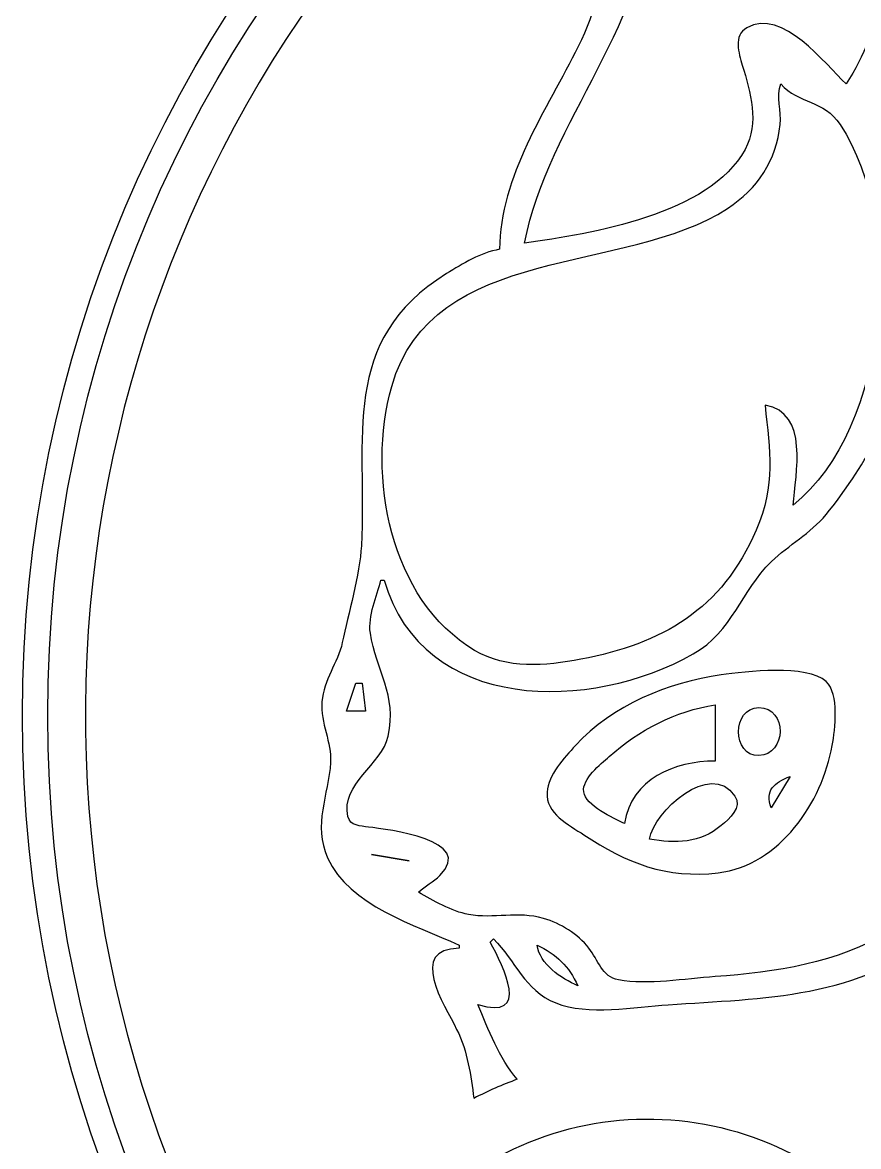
# Model space of a CAD drawing. Header units: millimetres. Extents: x -20.7 to 20.7, y -20.7 to 20.7.
# Drawn here: x -20.68 to -7.42, y -6.85 to 11 of the extents above; entities that cross this region are included whole.
import ezdxf

# ---------------------------------------------------------------- set-up
doc = ezdxf.new("R2010")
doc.units = ezdxf.units.MM
doc.layers.get('0').update_dxf_attribs({"linetype": 'CONTINUOUS'})

msp = doc.modelspace()

# ---------------------------------------------------------------- linework, layer by layer
for p, q in [((-14.996, 2.148), (-14.947, 2.148)), ((-14.996, 2.148), (-14.947, 2.148)), ((-14.996, 2.148), (-14.947, 2.148)), ((-14.996, 2.148), (-14.947, 2.148)), ((-9.694, 0.166), (-9.694, -0.726)), ((-9.694, 0.166), (-9.694, -0.726)), ((-9.694, 0.166), (-9.694, -0.726)), ((-9.694, 0.166), (-9.694, -0.726)), ((-9.694, 0.166), (-9.694, -0.726)), ((-8.505, -0.973), (-8.802, -1.469)), ((-8.505, -0.973), (-8.802, -1.469)), ((-8.505, -0.973), (-8.802, -1.469)), ((-8.505, -0.973), (-8.802, -1.469)), ((-8.505, -0.973), (-8.802, -1.469)), ((-13.262, -3.6), (-13.212, -3.55)), ((-13.262, -3.6), (-13.212, -3.55)), ((-13.262, -3.6), (-13.212, -3.55)), ((-13.262, -3.6), (-13.212, -3.55)), ((-13.757, -3.649), (-13.757, -3.699)), ((-13.757, -3.649), (-13.757, -3.699)), ((-13.757, -3.649), (-13.757, -3.699)), ((-13.757, -3.649), (-13.757, -3.699))]:
    msp.add_line(p, q)
msp.add_lwpolyline([(-7.091, -8.016, 0.393426), (-4.373, -8.219, -0.35083), (4.373, -8.219, 0.393426), (7.091, -8.016, -0.458612), (14.665, -8.285, 0.565024), (18.061, -7.83, 1.523453), (-18.061, -7.83, 0.565024), (-14.665, -8.285, -0.458612)], format="xyb", close=True)
for points in [[(-15.541, 0.067), (-15.393, 0.513), (-15.294, 0.513), (-15.244, 0.067)], [(-15.541, 0.067), (-15.393, 0.513), (-15.294, 0.513), (-15.244, 0.067)], [(-15.541, 0.067), (-15.393, 0.513), (-15.294, 0.513), (-15.244, 0.067)], [(-15.541, 0.067), (-15.393, 0.513), (-15.294, 0.513), (-15.244, 0.067)], [(-15.145, -2.212), (-14.55, -2.311)], [(-15.145, -2.212), (-14.55, -2.311)], [(-15.145, -2.212), (-14.55, -2.311)], [(-15.145, -2.212), (-14.55, -2.311)]]:
    msp.add_lwpolyline(points, close=True)
for radius in [20.685, 20.685, 20.285]:
    msp.add_circle((0, 0), radius)
msp.add_arc((-10.762, -11.41), 6, 110.2039, 117.379)
msp.add_arc((-10.762, -11.41), 6, 110.2039, 117.379)
msp.add_arc((-10.762, -11.41), 6, 110.2039, 117.379)
msp.add_arc((-10.762, -11.41), 6, 110.2039, 117.379)
for points in [[(-12.717, 7.5), (-12.339, 9.445), (-10.685, 11.05), (-10.685, 13.1)], [(-12.717, 7.5), (-12.339, 9.445), (-10.685, 11.05), (-10.685, 13.1)], [(-12.717, 7.5), (-12.339, 9.445), (-10.685, 11.05), (-10.685, 13.1)], [(-12.717, 7.5), (-12.339, 9.445), (-10.685, 11.05), (-10.685, 13.1)], [(-6.699, 12.902), (-6.983, 11.902), (-7.022, 10.924), (-7.613, 10.028)], [(-6.699, 12.902), (-6.983, 11.902), (-7.022, 10.924), (-7.613, 10.028)], [(-6.699, 12.902), (-6.983, 11.902), (-7.022, 10.924), (-7.613, 10.028)], [(-6.699, 12.902), (-6.983, 11.902), (-7.022, 10.924), (-7.613, 10.028)], [(-11.237, 12.357), (-11.465, 11.787), (-11.59, 11.173), (-11.865, 10.622)], [(-11.237, 12.357), (-11.465, 11.787), (-11.59, 11.173), (-11.865, 10.622)], [(-11.237, 12.357), (-11.465, 11.787), (-11.59, 11.173), (-11.865, 10.622)], [(-11.237, 12.357), (-11.465, 11.787), (-11.59, 11.173), (-11.865, 10.622)], [(-9.191, 10.918), (-9.41, 10.794), (-9.318, 10.514), (-9.262, 10.325)], [(-9.191, 10.918), (-9.41, 10.794), (-9.318, 10.514), (-9.262, 10.325)], [(-9.191, 10.918), (-9.41, 10.794), (-9.318, 10.514), (-9.262, 10.325)], [(-9.191, 10.918), (-9.41, 10.794), (-9.318, 10.514), (-9.262, 10.325)], [(-7.613, 10.028), (-7.953, 10.342), (-8.617, 11.241), (-9.191, 10.918)], [(-7.613, 10.028), (-7.953, 10.342), (-8.617, 11.241), (-9.191, 10.918)], [(-7.613, 10.028), (-7.953, 10.342), (-8.617, 11.241), (-9.191, 10.918)], [(-7.613, 10.028), (-7.953, 10.342), (-8.617, 11.241), (-9.191, 10.918)], [(-11.865, 10.622), (-12.362, 9.629), (-13.113, 8.545), (-13.113, 7.401)], [(-11.865, 10.622), (-12.362, 9.629), (-13.113, 8.545), (-13.113, 7.401)], [(-11.865, 10.622), (-12.362, 9.629), (-13.113, 8.545), (-13.113, 7.401)], [(-11.865, 10.622), (-12.362, 9.629), (-13.113, 8.545), (-13.113, 7.401)], [(-9.262, 10.325), (-9.134, 9.892), (-8.986, 9.415), (-9.219, 8.987)], [(-9.262, 10.325), (-9.134, 9.892), (-8.986, 9.415), (-9.219, 8.987)], [(-9.262, 10.325), (-9.134, 9.892), (-8.986, 9.415), (-9.219, 8.987)], [(-9.262, 10.325), (-9.134, 9.892), (-8.986, 9.415), (-9.219, 8.987)], [(-8.662, 9.383), (-8.641, 9.596), (-8.725, 9.829), (-8.653, 10.028)], [(-8.662, 9.383), (-8.641, 9.596), (-8.725, 9.829), (-8.653, 10.028)], [(-8.662, 9.383), (-8.641, 9.596), (-8.725, 9.829), (-8.653, 10.028)], [(-8.662, 9.383), (-8.641, 9.596), (-8.725, 9.829), (-8.653, 10.028)], [(-8.653, 10.028), (-8.37, 9.706), (-7.966, 9.776), (-7.71, 9.383)], [(-8.653, 10.028), (-8.37, 9.706), (-7.966, 9.776), (-7.71, 9.383)], [(-8.653, 10.028), (-8.37, 9.706), (-7.966, 9.776), (-7.71, 9.383)], [(-8.653, 10.028), (-8.37, 9.706), (-7.966, 9.776), (-7.71, 9.383)], [(-9.496, 8.05), (-9.019, 8.362), (-8.718, 8.812), (-8.662, 9.383)], [(-9.496, 8.05), (-9.019, 8.362), (-8.718, 8.812), (-8.662, 9.383)], [(-9.496, 8.05), (-9.019, 8.362), (-8.718, 8.812), (-8.662, 9.383)], [(-9.496, 8.05), (-9.019, 8.362), (-8.718, 8.812), (-8.662, 9.383)], [(-7.71, 9.383), (-6.66, 7.774), (-6.933, 4.569), (-8.455, 3.338)], [(-7.71, 9.383), (-6.66, 7.774), (-6.933, 4.569), (-8.455, 3.338)], [(-7.71, 9.383), (-6.66, 7.774), (-6.933, 4.569), (-8.455, 3.338)], [(-7.71, 9.383), (-6.66, 7.774), (-6.933, 4.569), (-8.455, 3.338)], [(-9.219, 8.987), (-9.783, 7.951), (-11.653, 7.644), (-12.717, 7.5)], [(-9.219, 8.987), (-9.783, 7.951), (-11.653, 7.644), (-12.717, 7.5)], [(-9.219, 8.987), (-9.783, 7.951), (-11.653, 7.644), (-12.717, 7.5)], [(-9.219, 8.987), (-9.783, 7.951), (-11.653, 7.644), (-12.717, 7.5)], [(-14.826, 5.221), (-14.182, 7.503), (-11.11, 6.994), (-9.496, 8.05)], [(-14.826, 5.221), (-14.182, 7.503), (-11.11, 6.994), (-9.496, 8.05)], [(-14.826, 5.221), (-14.182, 7.503), (-11.11, 6.994), (-9.496, 8.05)], [(-14.826, 5.221), (-14.182, 7.503), (-11.11, 6.994), (-9.496, 8.05)], [(-13.113, 7.401), (-13.419, 7.347), (-13.694, 7.176), (-13.956, 7.014)], [(-13.113, 7.401), (-13.419, 7.347), (-13.694, 7.176), (-13.956, 7.014)], [(-13.113, 7.401), (-13.419, 7.347), (-13.694, 7.176), (-13.956, 7.014)], [(-13.113, 7.401), (-13.419, 7.347), (-13.694, 7.176), (-13.956, 7.014)], [(-13.956, 7.014), (-15.675, 5.948), (-15.212, 4.394), (-15.307, 2.694)], [(-13.956, 7.014), (-15.675, 5.948), (-15.212, 4.394), (-15.307, 2.694)], [(-13.956, 7.014), (-15.675, 5.948), (-15.212, 4.394), (-15.307, 2.694)], [(-13.956, 7.014), (-15.675, 5.948), (-15.212, 4.394), (-15.307, 2.694)], [(-7.933, 3.189), (-7.331, 3.919), (-6.947, 4.777), (-6.363, 5.518)], [(-7.933, 3.189), (-7.331, 3.919), (-6.947, 4.777), (-6.363, 5.518)], [(-7.933, 3.189), (-7.331, 3.919), (-6.947, 4.777), (-6.363, 5.518)], [(-7.933, 3.189), (-7.331, 3.919), (-6.947, 4.777), (-6.363, 5.518)], [(-13.51, 1.032), (-14.859, 1.831), (-15.224, 3.81), (-14.826, 5.221)], [(-13.51, 1.032), (-14.859, 1.831), (-15.224, 3.81), (-14.826, 5.221)], [(-13.51, 1.032), (-14.859, 1.831), (-15.224, 3.81), (-14.826, 5.221)], [(-13.51, 1.032), (-14.859, 1.831), (-15.224, 3.81), (-14.826, 5.221)], [(-8.901, 4.924), (-8.826, 4.188), (-8.729, 3.671), (-9.042, 2.941)], [(-8.901, 4.924), (-8.826, 4.188), (-8.729, 3.671), (-9.042, 2.941)], [(-8.901, 4.924), (-8.826, 4.188), (-8.729, 3.671), (-9.042, 2.941)], [(-8.901, 4.924), (-8.826, 4.188), (-8.729, 3.671), (-9.042, 2.941)], [(-8.455, 3.338), (-8.416, 3.835), (-8.198, 4.815), (-8.901, 4.924)], [(-8.455, 3.338), (-8.416, 3.835), (-8.198, 4.815), (-8.901, 4.924)], [(-8.455, 3.338), (-8.416, 3.835), (-8.198, 4.815), (-8.901, 4.924)], [(-8.455, 3.338), (-8.416, 3.835), (-8.198, 4.815), (-8.901, 4.924)], [(-8.8, 2.441), (-8.522, 2.712), (-8.184, 2.884), (-7.933, 3.189)], [(-8.8, 2.441), (-8.522, 2.712), (-8.184, 2.884), (-7.933, 3.189)], [(-8.8, 2.441), (-8.522, 2.712), (-8.184, 2.884), (-7.933, 3.189)], [(-8.8, 2.441), (-8.522, 2.712), (-8.184, 2.884), (-7.933, 3.189)], [(-9.042, 2.941), (-9.583, 1.681), (-10.535, 1.134), (-11.825, 0.89)], [(-9.042, 2.941), (-9.583, 1.681), (-10.535, 1.134), (-11.825, 0.89)], [(-9.042, 2.941), (-9.583, 1.681), (-10.535, 1.134), (-11.825, 0.89)], [(-9.042, 2.941), (-9.583, 1.681), (-10.535, 1.134), (-11.825, 0.89)], [(-15.307, 2.694), (-15.333, 2.24), (-15.512, 1.61), (-15.61, 1.157)], [(-15.307, 2.694), (-15.333, 2.24), (-15.512, 1.61), (-15.61, 1.157)], [(-15.307, 2.694), (-15.333, 2.24), (-15.512, 1.61), (-15.61, 1.157)], [(-15.307, 2.694), (-15.333, 2.24), (-15.512, 1.61), (-15.61, 1.157)], [(-10.041, 0.976), (-9.414, 1.333), (-9.281, 1.972), (-8.8, 2.441)], [(-10.041, 0.976), (-9.414, 1.333), (-9.281, 1.972), (-8.8, 2.441)], [(-10.041, 0.976), (-9.414, 1.333), (-9.281, 1.972), (-8.8, 2.441)], [(-10.041, 0.976), (-9.414, 1.333), (-9.281, 1.972), (-8.8, 2.441)], [(-15.165, 1.306), (-15.206, 1.584), (-15.058, 1.883), (-14.996, 2.148)], [(-15.165, 1.306), (-15.206, 1.584), (-15.058, 1.883), (-14.996, 2.148)], [(-15.165, 1.306), (-15.206, 1.584), (-15.058, 1.883), (-14.996, 2.148)], [(-15.165, 1.306), (-15.206, 1.584), (-15.058, 1.883), (-14.996, 2.148)], [(-14.947, 2.148), (-14.332, 0.018), (-11.652, 0.058), (-10.041, 0.976)], [(-14.947, 2.148), (-14.332, 0.018), (-11.652, 0.058), (-10.041, 0.976)], [(-14.947, 2.148), (-14.332, 0.018), (-11.652, 0.058), (-10.041, 0.976)], [(-14.947, 2.148), (-14.332, 0.018), (-11.652, 0.058), (-10.041, 0.976)], [(-14.881, -0.329), (-14.737, 0.327), (-15.078, 0.713), (-15.165, 1.306)], [(-14.881, -0.329), (-14.737, 0.327), (-15.078, 0.713), (-15.165, 1.306)], [(-14.881, -0.329), (-14.737, 0.327), (-15.078, 0.713), (-15.165, 1.306)], [(-14.881, -0.329), (-14.737, 0.327), (-15.078, 0.713), (-15.165, 1.306)], [(-15.61, 1.157), (-15.682, 0.825), (-15.907, 0.567), (-15.933, 0.216)], [(-15.61, 1.157), (-15.682, 0.825), (-15.907, 0.567), (-15.933, 0.216)], [(-15.61, 1.157), (-15.682, 0.825), (-15.907, 0.567), (-15.933, 0.216)], [(-15.61, 1.157), (-15.682, 0.825), (-15.907, 0.567), (-15.933, 0.216)], [(-11.825, 0.89), (-12.388, 0.784), (-12.996, 0.728), (-13.51, 1.032)], [(-11.825, 0.89), (-12.388, 0.784), (-12.996, 0.728), (-13.51, 1.032)], [(-11.825, 0.89), (-12.388, 0.784), (-12.996, 0.728), (-13.51, 1.032)], [(-11.825, 0.89), (-12.388, 0.784), (-12.996, 0.728), (-13.51, 1.032)], [(-9.595, 0.641), (-10.442, 0.519), (-11.323, 0.165), (-11.91, -0.48)], [(-9.595, 0.641), (-10.442, 0.519), (-11.323, 0.165), (-11.91, -0.48)], [(-9.595, 0.641), (-10.442, 0.519), (-11.323, 0.165), (-11.91, -0.48)], [(-9.595, 0.641), (-10.442, 0.519), (-11.323, 0.165), (-11.91, -0.48)], [(-9.595, 0.641), (-10.442, 0.519), (-11.323, 0.165), (-11.91, -0.48)], [(-7.931, 0.535), (-8.232, 0.814), (-9.215, 0.695), (-9.595, 0.641)], [(-7.931, 0.535), (-8.232, 0.814), (-9.215, 0.695), (-9.595, 0.641)], [(-7.931, 0.535), (-8.232, 0.814), (-9.215, 0.695), (-9.595, 0.641)], [(-7.931, 0.535), (-8.232, 0.814), (-9.215, 0.695), (-9.595, 0.641)], [(-7.931, 0.535), (-8.232, 0.814), (-9.215, 0.695), (-9.595, 0.641)], [(-7.834, -0.478), (-7.788, -0.221), (-7.721, 0.339), (-7.931, 0.535)], [(-7.834, -0.478), (-7.788, -0.221), (-7.721, 0.339), (-7.931, 0.535)], [(-7.834, -0.478), (-7.788, -0.221), (-7.721, 0.339), (-7.931, 0.535)], [(-7.834, -0.478), (-7.788, -0.221), (-7.721, 0.339), (-7.931, 0.535)], [(-7.834, -0.478), (-7.788, -0.221), (-7.721, 0.339), (-7.931, 0.535)], [(-15.933, 0.216), (-15.958, -0.122), (-15.776, -0.431), (-15.796, -0.747)], [(-15.933, 0.216), (-15.958, -0.122), (-15.776, -0.431), (-15.796, -0.747)], [(-15.933, 0.216), (-15.958, -0.122), (-15.776, -0.431), (-15.796, -0.747)], [(-15.933, 0.216), (-15.958, -0.122), (-15.776, -0.431), (-15.796, -0.747)], [(-11.377, -0.656), (-10.905, -0.24), (-10.321, 0.074), (-9.694, 0.166)], [(-11.377, -0.656), (-10.905, -0.24), (-10.321, 0.074), (-9.694, 0.166)], [(-11.377, -0.656), (-10.905, -0.24), (-10.321, 0.074), (-9.694, 0.166)], [(-11.377, -0.656), (-10.905, -0.24), (-10.321, 0.074), (-9.694, 0.166)], [(-11.377, -0.656), (-10.905, -0.24), (-10.321, 0.074), (-9.694, 0.166)], [(-9, -0.639), (-9.426, -0.649), (-9.431, 0.123), (-9, 0.123)], [(-9, -0.639), (-9.426, -0.649), (-9.431, 0.123), (-9, 0.123)], [(-9, -0.639), (-9.426, -0.649), (-9.431, 0.123), (-9, 0.123)], [(-9, -0.639), (-9.426, -0.649), (-9.431, 0.123), (-9, 0.123)], [(-9, -0.639), (-9.426, -0.649), (-9.431, 0.123), (-9, 0.123)], [(-9, 0.123), (-8.54, 0.123), (-8.56, -0.629), (-9, -0.639)], [(-9, 0.123), (-8.54, 0.123), (-8.56, -0.629), (-9, -0.639)], [(-9, 0.123), (-8.54, 0.123), (-8.56, -0.629), (-9, -0.639)], [(-9, 0.123), (-8.54, 0.123), (-8.56, -0.629), (-9, -0.639)], [(-9, 0.123), (-8.54, 0.123), (-8.56, -0.629), (-9, -0.639)], [(-15.521, -1.606), (-15.635, -1.082), (-14.982, -0.791), (-14.881, -0.329)], [(-15.521, -1.606), (-15.635, -1.082), (-14.982, -0.791), (-14.881, -0.329)], [(-15.521, -1.606), (-15.635, -1.082), (-14.982, -0.791), (-14.881, -0.329)], [(-15.521, -1.606), (-15.635, -1.082), (-14.982, -0.791), (-14.881, -0.329)], [(-11.91, -0.48), (-12.086, -0.674), (-12.343, -0.945), (-12.361, -1.221)], [(-11.91, -0.48), (-12.086, -0.674), (-12.343, -0.945), (-12.361, -1.221)], [(-11.91, -0.48), (-12.086, -0.674), (-12.343, -0.945), (-12.361, -1.221)], [(-11.91, -0.48), (-12.086, -0.674), (-12.343, -0.945), (-12.361, -1.221)], [(-11.91, -0.48), (-12.086, -0.674), (-12.343, -0.945), (-12.361, -1.221)], [(-9.644, -2.5), (-8.664, -2.381), (-7.997, -1.382), (-7.834, -0.478)], [(-9.644, -2.5), (-8.664, -2.381), (-7.997, -1.382), (-7.834, -0.478)], [(-9.644, -2.5), (-8.664, -2.381), (-7.997, -1.382), (-7.834, -0.478)], [(-9.644, -2.5), (-8.664, -2.381), (-7.997, -1.382), (-7.834, -0.478)], [(-9.644, -2.5), (-8.664, -2.381), (-7.997, -1.382), (-7.834, -0.478)], [(-11.779, -1.213), (-11.807, -1.012), (-11.509, -0.772), (-11.377, -0.656)], [(-11.779, -1.213), (-11.807, -1.012), (-11.509, -0.772), (-11.377, -0.656)], [(-11.779, -1.213), (-11.807, -1.012), (-11.509, -0.772), (-11.377, -0.656)], [(-11.779, -1.213), (-11.807, -1.012), (-11.509, -0.772), (-11.377, -0.656)], [(-11.779, -1.213), (-11.807, -1.012), (-11.509, -0.772), (-11.377, -0.656)], [(-15.796, -0.747), (-15.828, -1.265), (-16.08, -1.735), (-15.843, -2.262)], [(-15.796, -0.747), (-15.828, -1.265), (-16.08, -1.735), (-15.843, -2.262)], [(-15.796, -0.747), (-15.828, -1.265), (-16.08, -1.735), (-15.843, -2.262)], [(-15.796, -0.747), (-15.828, -1.265), (-16.08, -1.735), (-15.843, -2.262)], [(-9.694, -0.726), (-10.339, -0.731), (-11.024, -1.004), (-11.131, -1.717)], [(-9.694, -0.726), (-10.339, -0.731), (-11.024, -1.004), (-11.131, -1.717)], [(-9.694, -0.726), (-10.339, -0.731), (-11.024, -1.004), (-11.131, -1.717)], [(-9.694, -0.726), (-10.339, -0.731), (-11.024, -1.004), (-11.131, -1.717)], [(-9.694, -0.726), (-10.339, -0.731), (-11.024, -1.004), (-11.131, -1.717)], [(-8.802, -1.469), (-8.914, -1.198), (-8.75, -1.059), (-8.505, -0.973)], [(-8.802, -1.469), (-8.914, -1.198), (-8.75, -1.059), (-8.505, -0.973)], [(-8.802, -1.469), (-8.914, -1.198), (-8.75, -1.059), (-8.505, -0.973)], [(-8.802, -1.469), (-8.914, -1.198), (-8.75, -1.059), (-8.505, -0.973)], [(-8.802, -1.469), (-8.914, -1.198), (-8.75, -1.059), (-8.505, -0.973)], [(-12.361, -1.221), (-12.384, -1.561), (-12.016, -1.738), (-11.775, -1.898)], [(-12.361, -1.221), (-12.384, -1.561), (-12.016, -1.738), (-11.775, -1.898)], [(-12.361, -1.221), (-12.384, -1.561), (-12.016, -1.738), (-11.775, -1.898)], [(-12.361, -1.221), (-12.384, -1.561), (-12.016, -1.738), (-11.775, -1.898)], [(-12.361, -1.221), (-12.384, -1.561), (-12.016, -1.738), (-11.775, -1.898)], [(-11.131, -1.717), (-11.313, -1.631), (-11.748, -1.439), (-11.779, -1.213)], [(-11.131, -1.717), (-11.313, -1.631), (-11.748, -1.439), (-11.779, -1.213)], [(-11.131, -1.717), (-11.313, -1.631), (-11.748, -1.439), (-11.779, -1.213)], [(-11.131, -1.717), (-11.313, -1.631), (-11.748, -1.439), (-11.779, -1.213)], [(-11.131, -1.717), (-11.313, -1.631), (-11.748, -1.439), (-11.779, -1.213)], [(-10.735, -1.965), (-10.67, -1.533), (-9.766, -0.702), (-9.38, -1.282)], [(-10.735, -1.965), (-10.67, -1.533), (-9.766, -0.702), (-9.38, -1.282)], [(-10.735, -1.965), (-10.67, -1.533), (-9.766, -0.702), (-9.38, -1.282)], [(-10.735, -1.965), (-10.67, -1.533), (-9.766, -0.702), (-9.38, -1.282)], [(-10.735, -1.965), (-10.67, -1.533), (-9.766, -0.702), (-9.38, -1.282)], [(-9.38, -1.282), (-9.26, -1.463), (-9.468, -1.644), (-9.595, -1.75)], [(-9.38, -1.282), (-9.26, -1.463), (-9.468, -1.644), (-9.595, -1.75)], [(-9.38, -1.282), (-9.26, -1.463), (-9.468, -1.644), (-9.595, -1.75)], [(-9.38, -1.282), (-9.26, -1.463), (-9.468, -1.644), (-9.595, -1.75)], [(-9.38, -1.282), (-9.26, -1.463), (-9.468, -1.644), (-9.595, -1.75)], [(-15.194, -1.774), (-15.32, -1.758), (-15.488, -1.759), (-15.521, -1.606)], [(-15.194, -1.774), (-15.32, -1.758), (-15.488, -1.759), (-15.521, -1.606)], [(-15.194, -1.774), (-15.32, -1.758), (-15.488, -1.759), (-15.521, -1.606)], [(-15.194, -1.774), (-15.32, -1.758), (-15.488, -1.759), (-15.521, -1.606)], [(-14.062, -2.543), (-13.489, -1.976), (-14.884, -1.814), (-15.194, -1.774)], [(-14.062, -2.543), (-13.489, -1.976), (-14.884, -1.814), (-15.194, -1.774)], [(-14.062, -2.543), (-13.489, -1.976), (-14.884, -1.814), (-15.194, -1.774)], [(-14.062, -2.543), (-13.489, -1.976), (-14.884, -1.814), (-15.194, -1.774)], [(-9.595, -1.75), (-9.931, -2.031), (-10.324, -2.041), (-10.735, -1.965)], [(-9.595, -1.75), (-9.931, -2.031), (-10.324, -2.041), (-10.735, -1.965)], [(-9.595, -1.75), (-9.931, -2.031), (-10.324, -2.041), (-10.735, -1.965)], [(-9.595, -1.75), (-9.931, -2.031), (-10.324, -2.041), (-10.735, -1.965)], [(-9.595, -1.75), (-9.931, -2.031), (-10.324, -2.041), (-10.735, -1.965)], [(-11.775, -1.898), (-11.108, -2.344), (-10.46, -2.599), (-9.644, -2.5)], [(-11.775, -1.898), (-11.108, -2.344), (-10.46, -2.599), (-9.644, -2.5)], [(-11.775, -1.898), (-11.108, -2.344), (-10.46, -2.599), (-9.644, -2.5)], [(-11.775, -1.898), (-11.108, -2.344), (-10.46, -2.599), (-9.644, -2.5)], [(-11.775, -1.898), (-11.108, -2.344), (-10.46, -2.599), (-9.644, -2.5)], [(-15.843, -2.262), (-15.499, -3.028), (-14.462, -3.322), (-13.757, -3.649)], [(-15.843, -2.262), (-15.499, -3.028), (-14.462, -3.322), (-13.757, -3.649)], [(-15.843, -2.262), (-15.499, -3.028), (-14.462, -3.322), (-13.757, -3.649)], [(-15.843, -2.262), (-15.499, -3.028), (-14.462, -3.322), (-13.757, -3.649)], [(-14.402, -2.807), (-14.294, -2.713), (-14.164, -2.643), (-14.062, -2.543)], [(-14.402, -2.807), (-14.294, -2.713), (-14.164, -2.643), (-14.062, -2.543)], [(-14.402, -2.807), (-14.294, -2.713), (-14.164, -2.643), (-14.062, -2.543)], [(-14.402, -2.807), (-14.294, -2.713), (-14.164, -2.643), (-14.062, -2.543)], [(-13.609, -3.163), (-13.875, -3.113), (-14.169, -2.942), (-14.402, -2.807)], [(-13.609, -3.163), (-13.875, -3.113), (-14.169, -2.942), (-14.402, -2.807)], [(-13.609, -3.163), (-13.875, -3.113), (-14.169, -2.942), (-14.402, -2.807)], [(-13.609, -3.163), (-13.875, -3.113), (-14.169, -2.942), (-14.402, -2.807)], [(-12.419, -3.225), (-12.819, -3.106), (-13.215, -3.237), (-13.609, -3.163)], [(-12.419, -3.225), (-12.819, -3.106), (-13.215, -3.237), (-13.609, -3.163)], [(-12.419, -3.225), (-12.819, -3.106), (-13.215, -3.237), (-13.609, -3.163)], [(-12.419, -3.225), (-12.819, -3.106), (-13.215, -3.237), (-13.609, -3.163)], [(-11.695, -3.699), (-11.883, -3.464), (-12.133, -3.31), (-12.419, -3.225)], [(-11.695, -3.699), (-11.883, -3.464), (-12.133, -3.31), (-12.419, -3.225)], [(-11.695, -3.699), (-11.883, -3.464), (-12.133, -3.31), (-12.419, -3.225)], [(-11.695, -3.699), (-11.883, -3.464), (-12.133, -3.31), (-12.419, -3.225)], [(-13.212, -3.55), (-12.859, -3.899), (-12.724, -4.364), (-12.221, -4.567)], [(-13.212, -3.55), (-12.859, -3.899), (-12.724, -4.364), (-12.221, -4.567)], [(-13.212, -3.55), (-12.859, -3.899), (-12.724, -4.364), (-12.221, -4.567)], [(-13.212, -3.55), (-12.859, -3.899), (-12.724, -4.364), (-12.221, -4.567)], [(-10.437, -4.595), (-8.948, -4.493), (-7.364, -4.503), (-6.176, -3.443)], [(-10.437, -4.595), (-8.948, -4.493), (-7.364, -4.503), (-6.176, -3.443)], [(-10.437, -4.595), (-8.948, -4.493), (-7.364, -4.503), (-6.176, -3.443)], [(-10.437, -4.595), (-8.948, -4.493), (-7.364, -4.503), (-6.176, -3.443)], [(-6.919, -3.428), (-7.753, -3.936), (-8.738, -4.082), (-9.694, -4.149)], [(-6.919, -3.428), (-7.753, -3.936), (-8.738, -4.082), (-9.694, -4.149)], [(-6.919, -3.428), (-7.753, -3.936), (-8.738, -4.082), (-9.694, -4.149)], [(-6.919, -3.428), (-7.753, -3.936), (-8.738, -4.082), (-9.694, -4.149)], [(-13.757, -3.699), (-14.571, -3.709), (-13.997, -4.583), (-13.795, -4.987)], [(-13.757, -3.699), (-14.571, -3.709), (-13.997, -4.583), (-13.795, -4.987)], [(-13.757, -3.699), (-14.571, -3.709), (-13.997, -4.583), (-13.795, -4.987)], [(-13.757, -3.699), (-14.571, -3.709), (-13.997, -4.583), (-13.795, -4.987)], [(-13.46, -4.591), (-12.612, -4.857), (-13.051, -4), (-13.262, -3.6)], [(-13.46, -4.591), (-12.612, -4.857), (-13.051, -4), (-13.262, -3.6)], [(-13.46, -4.591), (-12.612, -4.857), (-13.051, -4), (-13.262, -3.6)], [(-13.46, -4.591), (-12.612, -4.857), (-13.051, -4), (-13.262, -3.6)], [(-12.519, -3.649), (-12.219, -3.792), (-12.008, -3.989), (-11.874, -4.294)], [(-11.874, -4.294), (-12.135, -4.179), (-12.479, -3.952), (-12.519, -3.649)], [(-12.519, -3.649), (-12.219, -3.792), (-12.008, -3.989), (-11.874, -4.294)], [(-11.874, -4.294), (-12.135, -4.179), (-12.479, -3.952), (-12.519, -3.649)], [(-12.519, -3.649), (-12.219, -3.792), (-12.008, -3.989), (-11.874, -4.294)], [(-11.874, -4.294), (-12.135, -4.179), (-12.479, -3.952), (-12.519, -3.649)], [(-12.519, -3.649), (-12.219, -3.792), (-12.008, -3.989), (-11.874, -4.294)], [(-11.874, -4.294), (-12.135, -4.179), (-12.479, -3.952), (-12.519, -3.649)], [(-11.229, -4.201), (-11.486, -4.157), (-11.553, -3.879), (-11.695, -3.699)], [(-11.229, -4.201), (-11.486, -4.157), (-11.553, -3.879), (-11.695, -3.699)], [(-11.229, -4.201), (-11.486, -4.157), (-11.553, -3.879), (-11.695, -3.699)], [(-11.229, -4.201), (-11.486, -4.157), (-11.553, -3.879), (-11.695, -3.699)], [(-9.694, -4.149), (-10.175, -4.183), (-10.751, -4.285), (-11.229, -4.201)], [(-9.694, -4.149), (-10.175, -4.183), (-10.751, -4.285), (-11.229, -4.201)], [(-9.694, -4.149), (-10.175, -4.183), (-10.751, -4.285), (-11.229, -4.201)], [(-9.694, -4.149), (-10.175, -4.183), (-10.751, -4.285), (-11.229, -4.201)], [(-12.834, -5.779), (-13.117, -5.447), (-13.295, -4.987), (-13.46, -4.591)], [(-12.834, -5.779), (-13.117, -5.447), (-13.295, -4.987), (-13.46, -4.591)], [(-12.834, -5.779), (-13.117, -5.447), (-13.295, -4.987), (-13.46, -4.591)], [(-12.834, -5.779), (-13.117, -5.447), (-13.295, -4.987), (-13.46, -4.591)], [(-12.221, -4.567), (-11.715, -4.771), (-10.969, -4.632), (-10.437, -4.595)], [(-12.221, -4.567), (-11.715, -4.771), (-10.969, -4.632), (-10.437, -4.595)], [(-12.221, -4.567), (-11.715, -4.771), (-10.969, -4.632), (-10.437, -4.595)], [(-12.221, -4.567), (-11.715, -4.771), (-10.969, -4.632), (-10.437, -4.595)], [(-13.795, -4.987), (-13.616, -5.345), (-13.572, -5.723), (-13.521, -6.082)], [(-13.795, -4.987), (-13.616, -5.345), (-13.572, -5.723), (-13.521, -6.082)], [(-13.795, -4.987), (-13.616, -5.345), (-13.572, -5.723), (-13.521, -6.082)], [(-13.795, -4.987), (-13.616, -5.345), (-13.572, -5.723), (-13.521, -6.082)]]:
    msp.add_open_spline(points, degree=3)

doc.saveas('drawing.dxf')
